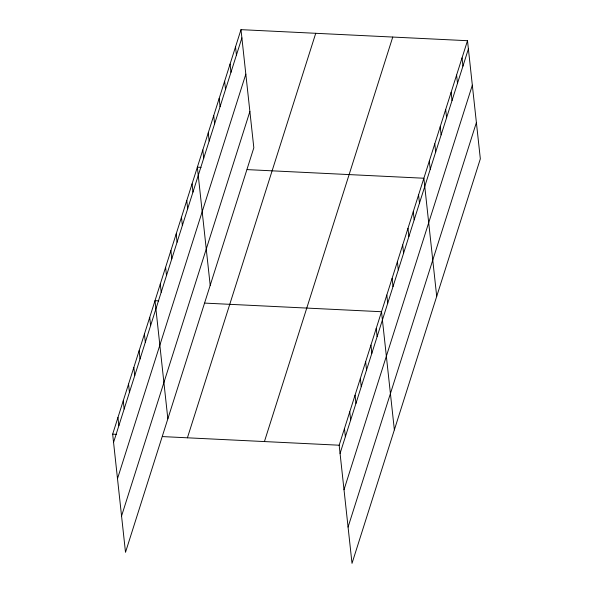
<?xml version="1.0" encoding="UTF-8"?>
<svg xmlns="http://www.w3.org/2000/svg" width="593" height="593" viewBox="0 0 593 593"><rect width="100%" height="100%" fill="white"/><g stroke="black" fill="none" stroke-linecap="round" stroke-linejoin="round"><path stroke-width="0.89" d="M240.988 29.65L253.826 147.79L125.501 552.298L112.663 434.158L240.988 29.65L467.499 40.702L480.337 158.842L352.012 563.35L339.174 445.21L467.499 40.702M113.559 442.385L241.885 37.878M117.503 478.655L245.821 74.155M121.558 516.029L249.883 111.521M187.418 437.804L315.735 33.297M264.426 441.563L392.751 37.055M340.071 453.437L468.396 48.93M344.014 489.707L472.332 85.207M348.069 527.081L476.394 122.573M201.049 167.359L197.358 167.182L210.196 285.322M247.192 169.613L423.869 178.234L436.707 296.374M158.702 300.851L155.01 300.666L167.849 418.814M204.844 303.105L381.521 311.725L394.36 429.866M112.663 434.158L116.354 434.335M162.497 436.589L339.174 445.21M462.043 57.892L462.94 66.127M456.595 75.089L457.485 83.317M451.14 92.278L452.036 100.506M445.684 109.468L446.581 117.703M440.228 126.657L441.125 134.893M434.78 143.854L435.67 152.082M429.325 161.044L430.221 169.272M418.576 194.919L419.473 203.154M413.284 211.605L414.181 219.84M407.991 228.29L408.881 236.525M402.699 244.976L403.588 253.211M397.406 261.661L398.296 269.897M392.114 278.347L393.003 286.582M386.814 295.04L387.711 303.268M376.229 328.411L377.126 336.639M370.936 345.096L371.833 353.324M365.644 361.782L366.541 370.01M360.351 378.467L361.241 386.695M355.059 395.153L355.948 403.381M349.766 411.839L350.656 420.066M344.474 428.524L345.363 436.752M235.532 46.84L236.429 55.075M230.084 64.037L230.974 72.264M224.628 81.226L225.525 89.454M219.173 98.416L220.07 106.644M213.717 115.605L214.614 123.841M208.269 132.802L209.159 141.03M202.813 149.992L203.71 158.22M192.065 183.867L192.962 192.102M186.773 200.553L187.67 208.788M181.48 217.238L182.37 225.473M176.188 233.924L177.077 242.159M170.895 250.609L171.785 258.844M165.595 267.295L166.492 275.53M160.303 283.98L161.2 292.216M149.718 317.359L150.615 325.587M144.425 334.044L145.322 342.272M139.133 350.73L140.03 358.958M133.84 367.415L134.73 375.643M128.548 384.101L129.437 392.329M123.255 400.786L124.145 409.014M117.955 417.472L118.852 425.7"/></g></svg>
